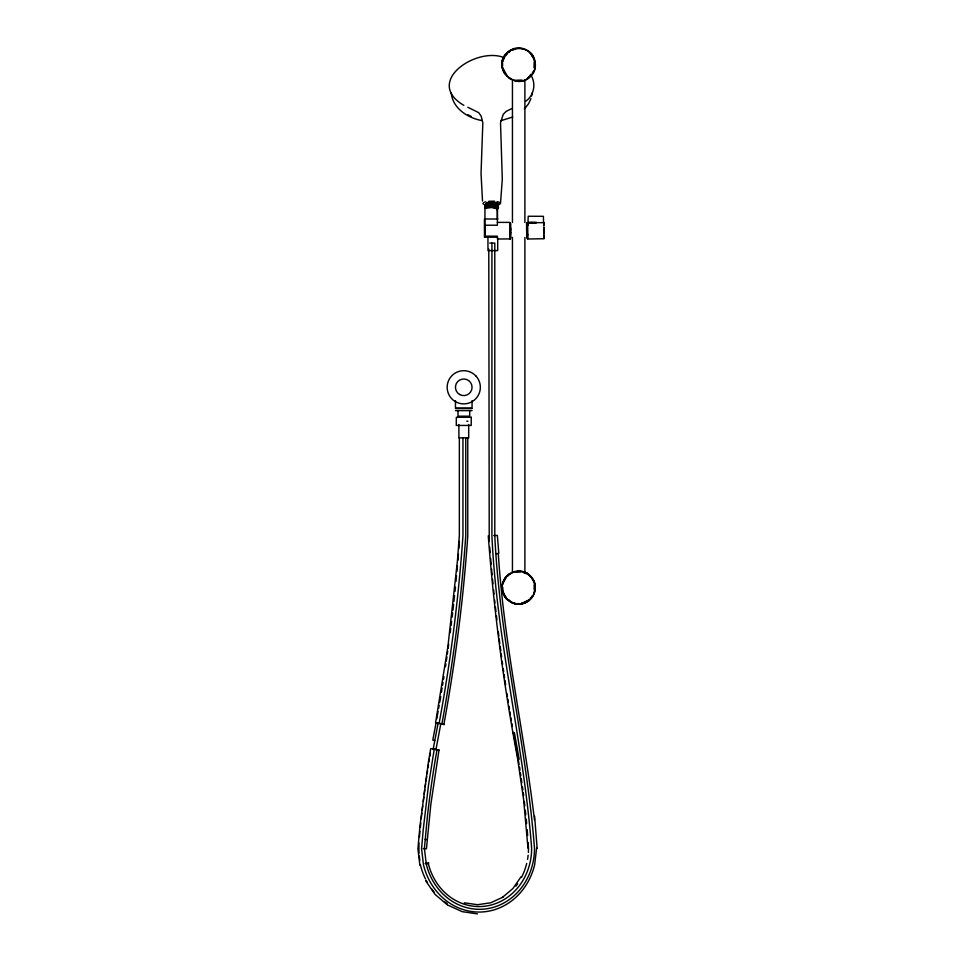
<?xml version="1.0" encoding="UTF-8"?>
<svg xmlns="http://www.w3.org/2000/svg" width="962" height="962" viewBox="0 0 962 962"><rect width="100%" height="100%" fill="white"/><g stroke="black" fill="none" stroke-linecap="round" stroke-linejoin="round"><path stroke-width="1.44" d="M509.764 235.221L509.74 238.925L497.39 238.997L497.39 236.171L484.944 236.171L484.944 225.228L497.39 225.216L497.39 204.942L484.944 204.942L484.968 237.205M484.944 236.171L484.944 225.228M497.39 218.999L497.39 204.942M509.848 237.963L509.848 222.655L509.752 238.997M509.86 238.636L509.848 235.822L509.848 236.556M509.848 223.677L509.848 224.831M509.848 232.203L509.848 234.115M497.39 222.39L509.752 222.39L509.752 232.251M510.545 223.509L510.377 233.105L510.365 232.179M527.621 222.763L527.549 223.196M544.083 231.361L544.083 229.401M544.083 225.204L544.083 223.785M509.848 231.193L510.088 238.48L510.088 236.363M543.903 236.676L543.939 232.744M544.083 227.778L544.023 233.538M497.727 238.696L497.691 250.589L487.974 250.589L487.938 237.205M509.884 230.195L509.884 229.221M509.908 234.908L509.896 233.129M532.251 222.535L527.946 222.655L528.234 216.258L543.41 216.318L543.566 222.655L527.946 222.655L536.568 222.535M509.992 234.872L509.98 237.013M510.786 228.126L510.533 238.816M485.004 208.285C486.856 202.982 510.858 210.45 489.814 207.046M543.903 226.743L543.71 231.217M510.1 225.024L510.088 222.907L510.1 235.654M509.752 228.126L509.848 227.285M510.401 234.644L510.365 238.588M543.662 238.408L543.698 237.41M510.389 234.968L510.413 234.115M526.887 231.71L526.911 228.728M505.05 55.447L507.323 52.585A15.861 15.861 0 0 1 511.616 49.675C527.368 41.162 543.879 64.43 530.399 76.443C517.195 91.089 492.712 70.382 505.23 54.942M510.618 232.239L510.606 234.199M457.972 560.088L458.405 554.352M458.838 548.605L459.379 541.426M510.485 237.842L510.485 235.894M418.927 842.856L418.963 853.126M419.432 836.988L419.961 831.264M437.073 749.53A932.022 841.906 -90 0 0 427.381 816.75L424.398 848.364L426.286 864.141A60.943 55.05 90 0 0 486.652 908.789A60.943 55.05 90 0 0 534.511 848.364C526.286 743.602 499.723 641.029 494.793 535.798L494.793 243.085L489.778 243.085M497.823 208.105L492.316 206.217M510.473 231.205L510.521 223.533M423.28 848.616L426.443 848.773L430.82 804.485L439.009 750.035L432.203 748.737L430.687 748.737L428.391 762.132L420.033 825.288L417.917 848.761L419.877 865.235M455.988 581.385L456.517 575.709M456.914 571.452L457.443 565.776M420.382 827.079L420.815 822.895M421.236 818.71L421.873 813.01M526.935 222.667L526.948 223.701M452.994 610.04L453.607 604.292M453.92 601.418L454.533 595.682M455.002 591.377L455.459 587.06M536.628 848.195L534.644 864.85A63.696 57.54 -90 0 1 479.064 912.06A63.696 57.54 -90 0 1 423.484 864.85L421.572 848.724L423.208 829.809L428.463 785.461L434.283 749.013M422.234 810.1L422.763 805.735M423.304 801.37L423.845 797.005M424.194 794.095L424.735 789.73M450.192 632.683L450.721 628.439M451.082 625.613L451.611 621.368M452.14 617.135L452.669 612.89M534.403 589.574L534.367 584.595M500.505 203.331L502.296 179.425L500.517 122.727L503.258 114.31L506.156 111.376L511.471 108.742M526.887 234.139L526.911 237.277M447.342 653.956L447.727 651.118M448.124 648.28L448.713 644.023M531.673 95.984L532.106 92.941M534.319 67.677L534.379 61.7M445.466 666.714L445.887 663.888M446.308 661.05L446.933 656.793M425.132 786.82L425.577 783.886M426.034 780.952L426.695 776.562M427.14 773.628L427.597 770.706M428.042 767.772L428.487 764.85M534.391 68.23L534.511 61.664M534.475 590.608L534.475 584.571M441.426 692.315L442.111 688.046M442.568 685.197L443.025 682.347M443.482 679.509L443.939 676.659M543.855 223.208L543.915 222.487L543.758 225.409M428.932 761.916L429.425 759.054M429.918 756.18L430.411 753.318M459.343 437.854L459.343 535.63L457.395 561.147L447.907 646.56L435.545 722.907L444.312 724.566L441.955 723.749C453.318 661.591 461.423 598.833 465.752 535.798L465.752 437.854M443.903 724.278C455.339 661.988 463.419 599.085 467.772 535.906L467.772 437.854M436.796 718.758L438.107 711.375M438.636 708.417L439.165 705.459M439.694 702.5L440.74 696.584M433.116 749.53L437.975 723.737M435.545 722.907L439.141 723.196C450.637 661.219 458.573 598.58 462.95 535.69L462.95 437.854M435.87 750.035L440.716 724.278M436.002 723.196L432.78 740.079L434.728 740.62M497.811 204.016C496.392 201.046 485.185 201.13 486.159 204.497M502.934 61.183L503.679 58.766M485.606 205.255C488.119 201.238 511.243 206.229 487.842 204.064C480.459 205.351 496.164 200.072 498.376 204.569L497.943 205.676M503.198 583.621L503.475 582.659M503.078 583.585L503.487 582.25M533.621 593.506L534.211 591.81M502.873 582.467L505.88 577.008L509.776 573.568M533.537 593.482L533.874 592.532M503.198 582.07C499.555 591.053 505.964 602.428 515.644 603.703M530.928 98.641L528.619 103.631L524.35 109.115M527.693 237.975L527.693 238.925L527.549 223.629M504.04 58.622L504.545 57.54M503.799 581.709L505.747 578.21M504.088 57.828L504.521 56.926M533.441 71.152L532.275 73.34M504.076 580.723L505.615 578.114M504.822 578.811L506.565 576.238A16.582 16.582 0 0 1 516.594 571.163C527.284 569.312 537.397 580.134 534.968 590.692A16.631 16.631 0 0 1 530.759 598.953L528.427 601.022A16.414 16.414 0 0 1 525.661 602.452M483.537 202.609L483.008 203.631L484.415 204.702M496.272 208.646L498.46 207.01C495.093 204.738 487.433 203.74 484.968 207.095L485.569 207.515M531.577 596.969L532.13 596.139M505.591 55.748L507.359 53.391M521.103 876.719L512.962 888.455L502.356 897.474M531.385 597.45L532.239 596.212M498.063 206.938L498.34 205.832L497.089 204.882M491.678 205.892L497.077 206.926L497.751 207.936L496.741 208.73M498.027 206.758L498.34 205.64C495.406 203.764 485.678 202.441 485.281 206.217L493.734 205.483L498.46 207.179L497.306 208.489L492.087 207.479L486.628 208.165M531.156 74.904L527.717 77.994M506.565 576.238L505.88 577.008A16.113 15.753 -55.8 0 0 504.124 579.605L503.655 580.519A16.582 16.582 0 0 0 502.224 585.521L502.873 592.724L506.565 598.953L506.024 598.039A16.414 16.414 0 0 1 503.054 592.676M506.265 54.437L508.874 51.888M506.926 576.563L508.393 575.168M525.973 101.118C534.283 95.07 536.411 82.78 530.411 74.399M508.982 52.261L510.1 51.202M528.86 77.02L529.593 76.335M507.732 575.949L508.477 575.276M497.053 207.684L497.643 206.265L495.983 205.363M530.194 598.412L530.964 597.763M426.286 864.141L428.775 863.046L425.168 863.431M485.173 206.229L485.377 207.215M512.554 603.03L513.54 603.378A15.476 14.021 12.6 0 0 516.594 604.052L521.777 603.895A16.582 16.582 0 0 0 528.427 601.022L529.244 600.384M529.088 599.855L521.681 603.402M528.318 600.877C533.922 597.053 536.531 589.465 534.439 583.008M509.259 574.639L510.954 573.556M497.727 206C498.989 201.996 488.528 202.645 485.606 204.052M509.187 574.53L510.461 573.713M486.88 203.331L485.413 204.665M498.917 204.702L500.324 203.631L500.012 202.549L497.065 201.599M496.452 207.72L497.306 207.287M526.286 601.466L527.176 601.01M502.946 897.161L490.68 902.801L477.501 904.713L464.321 902.801M525.733 602.609L521.777 603.895M511.808 573.015L512.902 572.546M512.746 117.027L501.034 120.647M524.543 602.44L525.468 602.056M513.299 49.783L514.694 49.218M486.063 205.507L486.904 205.171M512.566 572.162L520.731 571.236L518.674 570.995M523.605 602.801L521.644 603.186M484.595 202.116L485.798 201.779M513.6 572.005L514.586 571.717M515.199 48.629C508.201 50.084 502.633 56.493 502.296 63.66A15.969 15.969 0 0 0 502.633 68.194L504.809 73.485M496.224 553.727L498.797 553.342L497.366 535.425L493.722 535.557M513.335 49.483L515.716 48.846M523.737 603.198L520.719 603.847M496.777 209.716L497.631 209.307L497.306 208.465M489.959 204.99L494.504 205.002L486.988 205.387M515.007 571.921L517.652 571.536A16.174 16.174 0 0 1 520.683 571.632L522.522 571.945M487.313 207.371L488.335 207.191M521.657 80.399L515.391 80.363M522.546 80.339L516.125 80.616M488.299 204.918L491.017 204.726M520.755 604.052L518.674 604.184M488.852 201.262L494.564 201.19M516.654 571.668L520.67 571.753M485.281 206.024C485.281 203.186 492.7 204.557 495.262 204.377M494.6 204.124L495.514 204.076M458.886 424.47L458.922 437.854L468.71 437.842L468.674 424.47M519.696 604.04L516.594 603.944M536.676 222.547L528.006 222.655L535.1 222.535M485.93 204.942L484.944 204.942M497.919 218.999L484.451 218.999L484.451 237.205L497.594 237.205M527.946 238.997L543.746 238.732M455.459 408.561L472.053 408.561M455.459 410.63L472.053 410.63M466.774 421.212L467.941 421.212M517.652 603.643L518.662 603.667M502.272 67.34A16.619 16.607 68.6 0 0 504.389 73.184L509.788 78.716L516.606 80.988M437.95 750.312L439.009 750.035M516.606 603.847L517.64 603.944M425.168 839.333L427.164 839.586M477.501 913.9L462.181 911.663L447.895 905.122M512.89 732.659L517.676 759.198L519.179 759.198L514.405 732.659L512.89 732.659C501.43 667.496 493.217 601.767 488.263 535.798M493.494 205.098L497.643 206.265M494.384 204.425L497.631 205.315M515.079 80.904C525.769 83.682 536.928 73.545 535.137 62.626M503.703 57.492C476.25 46.681 423.713 81.866 463.84 105.351M439.141 723.196L441.955 723.749M515.56 603.835L513.552 603.342M482.323 120.647C468.085 118.23 452.657 108.478 451.25 92.929M522.053 48.918L523.641 49.375M513.287 602.765L514.718 603.198M523.737 571.993L524.723 572.306M523.544 572.57L524.482 572.883M467.845 107.263L478.715 112.65L481.156 116.113L482.828 122.727L481.036 173.617L482.515 201.022M523.472 572.222L526.418 573.46M511.592 602.609L512.602 602.909M524.723 49.411L525.925 49.94M497.655 207.864C494.708 206.217 485.557 205.351 485.485 208.417M525.673 572.715L527.477 573.701M525.733 572.582L526.671 573.051M486.519 204.99C484.872 201.659 495.298 202.104 497.643 204.221M511.664 602.452L506.709 598.821M467.905 114.718L471.164 116.414M495.827 208.477L496.428 208.79M525.396 573.268L526.286 573.737M508.766 77.393L510.906 78.8M527.008 573.472L528.306 574.326M510.473 601.442L508.405 599.987M447.306 904.809L435.113 894.456L425.757 880.952M507.299 599.687L508.08 600.372M530.026 575.492L533.682 580.531M530.266 53.102L533.537 57.696M534.968 61.58C532.01 40.765 497.907 46.537 502.272 67.34M530.339 576.623L531.012 577.38M507.299 76.118L503.114 68.699M533.201 56.686L531.433 54.112M507.082 598.46L507.695 599.266M506.361 597.775L505.182 596.139M531.697 578.126L533.225 580.735L532.611 579.93M531.529 55.014L532.78 56.938M504.208 594.396L504.749 595.237M532.527 578.799L533.934 581.553M533.429 58.213L534.138 60.197M503.234 592.171L503.679 593.53M503.21 591.558L503.523 592.508M533.513 581.709L533.73 582.695M513.383 732.371L519.083 764.285M510.858 717.616L511.363 720.562M511.868 723.52L512.373 726.466M502.621 68.254L502.068 64.719M517.676 759.198L523.593 799.314L527.982 848.243M506.95 693.518L507.395 696.344M507.852 699.158L508.309 701.971M508.982 706.204L509.439 709.018M509.896 711.844L510.341 714.658M502.404 589.646L502.561 590.656M502.188 661.327L502.621 664.273M503.27 668.686L503.691 671.632M504.124 674.578L504.545 677.513M504.978 680.459L505.627 684.872M519.6 767.195L520.009 770.021M520.418 772.859L520.827 775.697M521.236 778.535L521.849 782.779M522.45 787.036L522.859 789.874M523.268 792.7L523.677 795.538M500.192 646.464L500.793 650.925M501.19 653.895L501.599 656.878M498.304 631.589L498.869 636.05M499.242 639.033L499.795 643.494M419.312 856.06L419.829 860.449M494.624 600.072L494.949 602.921M495.442 607.178L495.935 611.435M496.416 615.692L496.909 619.961M534.475 819.985C523.881 730.964 503.908 643.157 498.28 553.475M524.326 801.43L524.819 805.843M525.312 810.257L525.793 814.67M503.366 68.771L503.463 69.637M492.123 574.891L491.558 568.939M492.556 579.328L493.001 583.778M493.59 589.706L494.035 594.143M534.607 816.221L537.145 848.268M490.632 558.465L491.161 564.453M526.25 819.107L526.635 823.568M527.152 829.533L527.657 835.485M489.237 541.39L488.792 249.086M489.682 546.981L490.127 552.585M528.126 842.592L528.499 848.28A58.201 52.573 -90 0 1 528.366 852.44M526.599 231.217L526.575 222.98M502.573 587.133L502.645 589.165M526.923 238.227L526.996 222.968M526.948 225.601L526.96 226.455M502.585 63.432L502.597 65.705M544.083 238.612L544.083 235.365M527.91 224.639L527.91 225.409M527.885 222.98L527.885 223.978M527.489 238.504L527.416 222.667M527.08 223.112L527.032 236.808M524.891 79.714L524.891 222.462M524.891 237.422L524.891 572.558M512.445 79.714L512.445 222.462M512.445 237.422L512.445 572.558M510.088 222.907L510.088 238.48M491.919 243.085L491.919 535.798C496.632 641.041 523.701 743.506 531.637 848.28A58.201 52.573 -90 0 1 485.954 906.06A58.201 52.573 -90 0 1 428.27 863.431M472.053 400.625L472.053 408.044L455.459 408.044L455.459 400.625M469.697 410.63L469.697 416.185L457.984 416.185L457.984 410.63M505.904 598.172A16.582 16.582 0 0 1 502.91 592.736M526.671 573.087A16.582 16.582 0 0 1 529.244 574.843M533.682 580.567A16.582 16.582 0 0 1 534.956 584.511M527.717 574.29A11.712 11.64 41.4 0 1 530.735 576.959M506.265 597.847A16.101 16.101 0 0 1 505.074 596.212M504.569 595.346A16.101 16.101 0 0 1 504.1 594.444M514.718 602.946A27.706 24.206 16.2 0 1 513.768 602.669M511.892 601.984A15.909 15.909 0 0 1 511.002 601.527M509.319 600.456A15.909 15.909 0 0 1 508.525 599.843M528.126 855.23A58.201 52.573 -90 0 1 527.549 859.367M526.695 863.431A58.201 52.573 -90 0 1 521.452 877.464M517.628 883.789A58.201 52.573 -90 0 1 515.885 886.17M447.174 903.51A63.684 57.528 90 0 1 444.841 901.947M434.307 892.315A63.684 57.528 90 0 1 431.589 888.912M427.537 882.779A63.684 57.528 90 0 1 426.118 880.206M425.457 878.895A63.684 57.528 90 0 1 420.382 864.85M471.236 417.292L471.224 425.445L456.277 425.445L456.337 417.292L471.236 417.292M527.453 234.006L527.453 235.654L527.453 234.006M475.853 375.926L474.338 374.495A16.595 16.595 0 0 0 451.659 375.926A16.595 16.595 0 0 0 451.659 398.653L453.174 400.084A16.595 16.595 0 0 0 475.853 398.653A16.595 16.595 0 0 0 475.853 375.926M459.608 394.48A8.297 8.297 0 0 0 472.053 387.289A8.297 8.297 0 0 0 459.608 380.098A8.297 8.297 0 0 0 459.608 394.48"/></g></svg>
